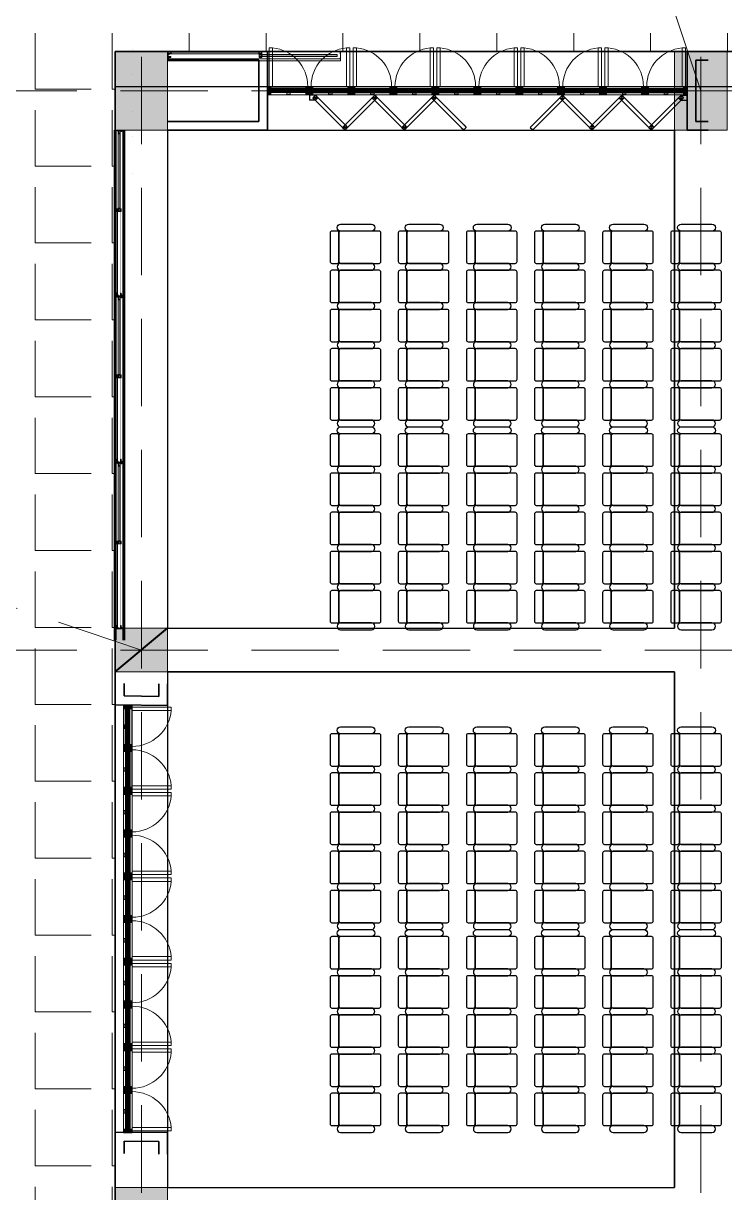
# Model space of a CAD drawing. Header units: inches. Extents: x -1373420 to 1275728, y -1279082 to 1370051.
# Drawn here: x -49394 to -48992, y 11710 to 12379 of the extents above; entities that cross this region are included whole.
import ezdxf

# ---------------------------------------------------------------- set-up
doc = ezdxf.new("R2010")
doc.units = ezdxf.units.IN
doc.header["$LTSCALE"] = 100
doc.header["$MEASUREMENT"] = 0
doc.linetypes.add('DASHED', pattern=[0.75, 0.5, -0.25])
doc.linetypes.add('DASHED2', pattern=[0.375, 0.25, -0.125])
doc.layers.add('a Walkway', color=7, linetype='Continuous', lineweight=30, true_color=0x4b2e26)
doc.layers.add('Low Wall', color=7, linetype='Continuous', lineweight=15, true_color=0x858585)
for name, color, linetype, lineweight in [('ar_ Door', 7, 'Continuous', 0), ('beam', 40, 'Continuous', 15), ('Building', 250, 'Continuous', 60), ('centerline', 250, 'DASHED', 5), ('COLUMN', 1, 'Continuous', 40), ('FURNITURE', 64, 'Continuous', 5), ('Hatch', 213, 'Continuous', 13), ('Louver', 33, 'Continuous', 40), ('WALL', 7, 'Continuous', 35), ('WINDOW', 5, 'Continuous', 5)]:
    doc.layers.add(name, color=color, linetype=linetype, lineweight=lineweight)

# ---------------------------------------------------------------- blocks, each defined once
blk = doc.blocks.new('A$C284706ac')
at = {"layer": 'COLUMN', "lineweight": 60}
h = blk.add_hatch(color=256, dxfattribs=at)
h.dxf.hatch_style = 1
h.paths.add_polyline_path([(1018.4, 1036.73), (1048.4, 1036.73), (1048.4, 1081.73), (1018.4, 1081.73)])
h.paths.add_polyline_path([(378.4, 1036.73), (408.4, 1036.73), (408.4, 1081.73), (378.4, 1081.73)])
h.paths.add_polyline_path([(698.4, 1036.73), (728.4, 1036.73), (728.4, 1081.73), (698.4, 1081.73)])
h.paths.add_polyline_path([(58.4, 1036.73), (88.4, 1036.73), (88.4, 1081.73), (58.4, 1081.73)])
h.paths.add_polyline_path([(1018.4, 726.73), (1048.4, 726.73), (1048.4, 751.73), (1018.4, 751.73)])
h.paths.add_polyline_path([(58.4, 726.73), (88.4, 726.73), (88.4, 751.73), (58.4, 751.73)])
h.paths.add_polyline_path([(58.4, 406.73), (88.4, 406.73), (88.4, 431.73), (58.4, 431.73)])
h.paths.add_polyline_path([(1018.4, 406.73), (1048.4, 406.73), (1048.4, 431.73), (1018.4, 431.73)])
h.paths.add_polyline_path([(698.4, 121.73), (728.4, 121.73), (728.4, 76.73), (698.4, 76.73)])
h.paths.add_polyline_path([(1018.4, 121.73), (1048.4, 121.73), (1048.4, 76.73), (1018.4, 76.73)])
h.paths.add_polyline_path([(378.4, 121.73), (408.4, 121.73), (408.4, 76.73), (378.4, 76.73)])
h.paths.add_polyline_path([(58.4, 121.73), (88.4, 121.73), (88.4, 76.73), (58.4, 76.73)])
blk.add_line((58.4, 726.73), (88.4, 751.73))
at = {"layer": 'beam', "lineweight": 25}
for p, q in [((58.4, 1061.73), (1048.4, 1061.73)), ((58.4, 1061.73), (58.4, 96.73)), ((88.4, 1036.73), (378.4, 1036.73)), ((88.4, 1036.73), (88.4, 751.73)), ((378.4, 1036.73), (378.4, 751.73)), ((88.4, 751.73), (378.4, 751.73)), ((88.4, 726.73), (378.4, 726.73)), ((88.4, 726.73), (88.4, 431.73)), ((378.4, 726.73), (378.4, 431.73)), ((88.4, 431.73), (378.4, 431.73))]:
    blk.add_line(p, q, dxfattribs=at)
for points in [[(58.4, 121.73), (58.4, 1036.73)], [(88.4, 1036.73), (88.4, 751.73)], [(378.4, 751.73), (378.4, 1036.73)], [(88.4, 751.73), (378.4, 751.73)], [(88.4, 726.73), (88.4, 431.73)], [(378.4, 726.73), (88.4, 726.73)], [(378.4, 431.73), (378.4, 726.73)], [(88.4, 431.73), (378.4, 431.73)]]:
    blk.add_lwpolyline(points, dxfattribs=at)
at = {"layer": 'centerline'}
for p, q in [((393.4, 1059.23), (303.65, 1327.13)), ((73.4, 1153.73), (73.4, 4.73)), ((393.4, 1153.73), (393.4, 4.73)), ((-13.6, 1059.23), (1120.4, 1059.23)), ((73.4, 739.23), (-194.5, 828.98)), ((-13.6, 739.23), (1120.4, 739.23))]:
    blk.add_line(p, q, dxfattribs=at)
for points in [[(58.4, 1036.73), (88.4, 1036.73), (88.4, 1081.73), (58.4, 1081.73)], [(378.4, 1036.73), (408.4, 1036.73), (408.4, 1081.73), (378.4, 1081.73)], [(58.4, 726.73), (88.4, 726.73), (88.4, 751.73), (58.4, 751.73)], [(58.4, 406.73), (88.4, 406.73), (88.4, 431.73), (58.4, 431.73)]]:
    blk.add_lwpolyline(points, close=True, dxfattribs=at)
blk = doc.blocks.new('A$C2b1145ed')
at = {"layer": 'Hatch', "lineweight": 5, "true_color": 0x636466}
h = blk.add_hatch(dxfattribs=at)
h.set_pattern_fill('ANSI37', color=251, scale=200)
edge = h.paths.add_edge_path()
edge.add_line((1180.79, 3147.31), (1134.38, 3216.12))
edge.add_arc((2058.41, 1846.16), 1652.46, 123.99952, 169.3844)
edge.add_line((434.23, 2150.58), (433.64, 2150.69))
edge.add_line((433.64, 2150.69), (397.53, 2154.98))
edge.add_line((397.53, 2154.98), (384.11, 2045.8))
edge.add_line((384.11, 2045.8), (130.74, 2076.76))
edge.add_arc((2058.46, 1846.12), 1941.46, 173.17707, 180)
edge.add_line((116.99, 1846.12), (405.93, 1846.12))
edge.add_line((405.93, 1846.12), (405.94, 1840.12))
edge.add_line((405.94, 1840.12), (393.94, 1840.12))
edge.add_arc((2058.46, 1846.12), 1664.53, 180.20653, 183.15329)
edge.add_line((396.45, 1754.55), (397.68, 1734.45))
edge.add_arc((2058.46, 1846.12), 1664.53, 183.84671, 186.79347)
edge.add_line((405.62, 1649.22), (417.53, 1650.68))
edge.add_line((417.53, 1650.68), (418.26, 1644.73))
edge.add_line((418.26, 1644.73), (418.25, 1644.72))
edge.add_arc((2058.46, 1846.12), 1652.53, 187, 236)
edge.add_line((1134.38, 476.11), (1180.79, 544.92))
edge.add_arc((2058.46, 1846.12), 1569.53, 124, 236, ccw=False)
at = {"layer": 'beam', "lineweight": 25}
for radius, start, end in [(2054.53, 115.83267, 236.16733), (2042.53, 115.83169, 236.16831), (1951.46, 115.78166, 180.17616), (1939.46, 115.78166, 186.82275), (1574.53, 115.78166, 236.21834), (1562.53, 115.77999, 236.22001)]:
    blk.add_arc((2058.46, 1846.12), radius, start, end, dxfattribs=at)
at = {"layer": 'WALL', "lineweight": 20}
blk.add_arc((2058.46, 1846.12), 1652.53, 124, 169.34631, dxfattribs=at)
blk = doc.blocks.new('hfhf')
at = {"layer": 'ar_ Door'}
h = blk.add_hatch(dxfattribs=at)
h.set_pattern_fill('ANSI31', color=256, scale=3)
h.paths.add_polyline_path([(-27571, -11849.78), (-27571.1, -11849.78), (-27573, -11849.78), (-27573, -11854.53), (-27571, -11854.53)])
h.paths.add_polyline_path([(-27549, -11849.77), (-27551, -11849.77), (-27551, -11854.53), (-27549, -11854.53)])
h.paths.add_polyline_path([(-27547, -11849.77), (-27549, -11849.77), (-27549, -11854.53), (-27547, -11854.53)])
h.paths.add_polyline_path([(-27525, -11849.77), (-27527, -11849.77), (-27527, -11854.53), (-27525, -11854.53)])
h = blk.add_hatch(dxfattribs=at)
h.set_pattern_fill('ANSI31', color=256, scale=3, angle=315)
h.paths.add_polyline_path([(-27551, -11851.14), (-27571, -11851.15), (-27571, -11853.15), (-27551, -11853.14)])
h.paths.add_polyline_path([(-27527, -11851.13), (-27547, -11851.14), (-27547, -11853.14), (-27527, -11853.13)])
for p, q in [((-27571, -11854.53), (-27571, -11849.78)), ((-27562, -11851.15), (-27562, -11850.15)), ((-27562, -11850.15), (-27560, -11850.15)), ((-27560, -11851.15), (-27560, -11850.15)), ((-27551, -11849.77), (-27551, -11854.53)), ((-27549, -11849.77), (-27549, -11854.53)), ((-27549, -11851.14), (-27549, -11851.14)), ((-27549, -11853.14), (-27549, -11853.14)), ((-27547, -11849.77), (-27547, -11854.53)), ((-27538, -11851.14), (-27538, -11850.14)), ((-27538, -11850.14), (-27536, -11850.14)), ((-27536, -11851.14), (-27536, -11850.14)), ((-27527, -11854.53), (-27527, -11849.78))]:
    blk.add_line(p, q, dxfattribs=at)
blk.add_lwpolyline([(-27573, -11854.53), (-27525, -11854.53), (-27525, -11849.77), (-27573, -11849.77)], close=True, dxfattribs=at)
at = {"layer": 'Louver'}
for p, q in [((-27571, -11851.15), (-27551, -11851.14)), ((-27571, -11853.15), (-27551, -11853.14)), ((-27547, -11851.14), (-27527, -11851.13)), ((-27547, -11853.14), (-27527, -11853.13))]:
    blk.add_line(p, q, dxfattribs=at)
blk = doc.blocks.new('fff')
at = {"layer": 'ar_ Door'}
h = blk.add_hatch(dxfattribs=at)
h.set_pattern_fill('ANSI31', color=256, scale=3)
h.set_pattern_definition([(45, (377.10632, -1078.94635), (-0.265165043, 0.265165043), [])])
h.paths.add_polyline_path([(-27169.89, -12928.71), (-27171.89, -12928.71), (-27171.89, -12933.47), (-27169.89, -12933.47)])
h.paths.add_polyline_path([(-27147.89, -12928.71), (-27149.89, -12928.71), (-27149.89, -12933.47), (-27147.89, -12933.47)])
h = blk.add_hatch(dxfattribs=at)
h.set_pattern_fill('ANSI31', color=256, scale=3, angle=315)
h.set_pattern_definition([(0, (377.10632, -1078.94635), (8e-17, 0.375), [])])
h.paths.add_polyline_path([(-27149.89, -12930.08), (-27169.89, -12930.09), (-27169.89, -12932.09), (-27149.89, -12932.08)])
for p, q in [((-27171.89, -12928.71), (-27171.89, -12933.47)), ((-27171.89, -12930.09), (-27171.89, -12930.09)), ((-27169.89, -12928.71), (-27169.89, -12933.47)), ((-27160.89, -12930.08), (-27160.89, -12929.08)), ((-27160.89, -12929.08), (-27158.89, -12929.08)), ((-27158.89, -12930.08), (-27158.89, -12929.08)), ((-27149.89, -12933.47), (-27149.89, -12928.72)), ((-27171.89, -12932.09), (-27171.89, -12932.09))]:
    blk.add_line(p, q, dxfattribs=at)
blk.add_lwpolyline([(-27171.89, -12933.47), (-27147.89, -12933.47), (-27147.89, -12928.71), (-27171.89, -12928.71)], dxfattribs=at)
at = {"layer": 'Louver'}
for p, q in [((-27169.89, -12930.09), (-27149.89, -12930.08)), ((-27169.89, -12932.09), (-27149.89, -12932.08))]:
    blk.add_line(p, q, dxfattribs=at)
blk = doc.blocks.new('window louvers')
at = {"layer": 'ar_ Door'}
for p, q in [((1324973.41, -492366.59), (1324971.5, -492366.59)), ((1324971.5, -492366.59), (1324971.5, -492388.59)), ((1324973.41, -492388.59), (1324973.41, -492366.59)), ((1324950.36, -492388.59), (1324950.36, -492393.35)), ((1324950.36, -492388.59), (1324951.31, -492388.59)), ((1324950.36, -492393.35), (1324952.26, -492393.35)), ((1324951.31, -492388.59), (1324951.31, -492390.49)), ((1324951.31, -492390.49), (1324952.26, -492390.49)), ((1324952.26, -492390.49), (1324952.26, -492393.35)), ((1324971.5, -492388.59), (1324973.41, -492388.59)), ((1324973.41, -492390.49), (1324972.46, -492390.49)), ((1324972.46, -492390.49), (1324972.46, -492393.35)), ((1324974.36, -492393.35), (1324972.46, -492393.35)), ((1324973.41, -492388.59), (1324973.41, -492390.49)), ((1324974.36, -492388.59), (1324973.41, -492388.59)), ((1324974.36, -492388.59), (1324974.36, -492393.35))]:
    blk.add_line(p, q, dxfattribs=at)
at = {"layer": 'ar_ Door', "linetype": 'DASHED2', "ltscale": 10}
for p, q in [((1324973.41, -492388.59), (1324951.31, -492388.59)), ((1324972.46, -492393.35), (1324952.26, -492393.35))]:
    blk.add_line(p, q, dxfattribs=at)
at = {"layer": 'ar_ Door'}
blk.add_arc((1324973.42, -492388.61), 22.11, 94.97277, 179.93467, dxfattribs=at)
blk = doc.blocks.new('FOLDING DOOR')
at = {"layer": 'FURNITURE', "lineweight": 25}
for p, q in [((1325670.76, -492930.47), (1325672.17, -492929.05)), ((1325672.17, -492931.88), (1325670.76, -492930.47)), ((1325673.59, -492930.47), (1325672.17, -492929.05)), ((1325689.14, -492948.85), (1325672.17, -492931.88)), ((1325690.56, -492947.44), (1325673.59, -492930.47)), ((1325687.73, -492947.44), (1325704.7, -492930.47)), ((1325689.14, -492948.85), (1325706.12, -492931.88)), ((1325704.7, -492930.47), (1325706.12, -492929.05)), ((1325706.12, -492931.88), (1325704.7, -492930.47)), ((1325707.53, -492930.47), (1325706.12, -492929.05)), ((1325706.12, -492931.88), (1325707.53, -492930.47)), ((1325723.09, -492948.85), (1325706.12, -492931.88)), ((1325724.5, -492947.44), (1325707.53, -492930.47)), ((1325721.67, -492947.44), (1325738.64, -492930.47)), ((1325723.09, -492948.85), (1325740.06, -492931.88)), ((1325738.64, -492930.47), (1325740.06, -492929.05)), ((1325740.06, -492931.88), (1325738.64, -492930.47)), ((1325741.47, -492930.47), (1325740.06, -492929.05)), ((1325740.06, -492931.88), (1325741.47, -492930.47)), ((1325757.03, -492948.85), (1325740.06, -492931.88)), ((1325758.44, -492947.44), (1325741.47, -492930.47)), ((1325687.73, -492947.44), (1325689.14, -492946.02)), ((1325689.14, -492948.85), (1325687.73, -492947.44)), ((1325689.14, -492948.85), (1325687.73, -492947.44)), ((1325690.56, -492947.44), (1325689.14, -492946.02)), ((1325689.14, -492948.85), (1325690.56, -492947.44)), ((1325721.67, -492947.44), (1325723.09, -492946.02)), ((1325723.09, -492948.85), (1325721.67, -492947.44)), ((1325723.09, -492948.85), (1325721.67, -492947.44)), ((1325724.5, -492947.44), (1325723.09, -492946.02)), ((1325723.09, -492948.85), (1325724.5, -492947.44)), ((1325755.61, -492947.44), (1325757.03, -492946.02)), ((1325757.03, -492948.85), (1325755.61, -492947.44)), ((1325758.44, -492947.44), (1325757.03, -492946.02)), ((1325757.03, -492946.02), (1325760.44, -492946.02)), ((1325757.03, -492948.85), (1325758.44, -492947.44)), ((1325757.03, -492948.85), (1325758.44, -492947.44)), ((1325760.44, -492948.85), (1325760.44, -492946.02)), ((1325757.03, -492948.85), (1325760.44, -492948.85))]:
    blk.add_line(p, q, dxfattribs=at)
for centre in [(1325706.12, -492930.47), (1325740.06, -492930.47), (1325689.14, -492947.44), (1325723.09, -492947.44), (1325757.03, -492947.44)]:
    blk.add_circle(centre, 0.489, dxfattribs=at)
blk = doc.blocks.new('A$C04492DD1')
for points in [[(565, 565, -1), (565, 465), (120, 465, -1), (120, 565)], [(70, 465, -0.414214), (95, 440), (95, 25, -0.414214), (70, 0), (-5, 0, -0.414214), (-30, 25), (-30, 440, -0.414214), (-5, 465)], [(545, 465), (675, 465, -0.414214), (700, 440), (700, 25, -0.414214), (675, 0), (120, 0, -0.414214), (95, 25), (95, 440, -0.414214), (120, 465)]]:
    blk.add_lwpolyline(points, format="xyb", close=True)
blk = doc.blocks.new('A$C68365294')
for points in [[(70, 100, 0.414214), (95, 125), (95, 540, 0.414214), (70, 565), (-5, 565, 0.414214), (-30, 540), (-30, 125, 0.414214), (-5, 100)], [(565, 665, -1), (565, 565), (120, 565, -1), (120, 665)], [(545, 100), (675, 100, 0.414214), (700, 125), (700, 540, 0.414214), (675, 565), (120, 565, 0.414214), (95, 540), (95, 125, 0.414214), (120, 100)], [(565, 0, 1), (565, 100), (120, 100, 1), (120, 0)]]:
    blk.add_lwpolyline(points, format="xyb", close=True)
blk = doc.blocks.new('A$C6dcdb081')
at = {"lineweight": 15}
blk.add_lwpolyline([(1242.05, 3029.15, -0.03786), (1360.22, 3060.53), (1238.32, 3320.21, 0.002823), (1226.42, 3317.09, 0.294475), (434.05, 2442.9), (712.37, 2409.25, -0.130312), (888.04, 2784.58), (888.04, 2885.63), (989.08, 2885.63, -0.08585), (1227.49, 3023.92, -0.08585)], format="xyb", dxfattribs=at)

msp = doc.modelspace()

# ---------------------------------------------------------------- hatches: boundary and pattern name
at = {"layer": 'Hatch', "true_color": 0x939598}
h = msp.add_hatch(dxfattribs=at)
h.set_pattern_fill('ANGLE', color=252, scale=160)
h.set_pattern_definition([(0, (3985.2, -11550.826), (0, 44), [32, -12]), (90, (3985.2, -11550.826), (-44, 3e-15), [32, -12])])
h.paths.add_polyline_path([(-48251.05, 12455.29), (-49441.05, 12455.29), (-49441.05, 11265.29), (-48251.05, 11265.29)])
h.paths.add_polyline_path([(-48351.05, 11357.79), (-49341.05, 11357.79), (-49341.05, 12362.79), (-48351.05, 12362.79)], flags=16)

# ---------------------------------------------------------------- linework, layer by layer
at = {"layer": 'Low Wall'}
for points in [[(-49311.05, 12362.79), (-49311.05, 12357.43), (-49212.17, 12357.43), (-49212.17, 12362.79)], [(-49341.05, 12222.68), (-49335.69, 12222.68), (-49335.69, 12317.79), (-49341.05, 12317.79)], [(-49341.05, 12127.56), (-49335.69, 12127.56), (-49335.69, 12222.68), (-49341.05, 12222.68)], [(-49341.05, 12032.45), (-49335.69, 12032.45), (-49335.69, 12127.56), (-49341.05, 12127.56)]]:
    msp.add_lwpolyline(points, close=True, dxfattribs=at)
at = {"layer": 'WALL'}
for p, q in [((-49311.05, 12362.79), (-49253.96, 12362.79)), ((-49311.05, 12357.79), (-49258.96, 12357.79)), ((-49258.96, 12357.79), (-49258.96, 12322.79)), ((-49253.96, 12362.79), (-49253.96, 12317.79)), ((-49001.93, 12362.79), (-49013.96, 12362.79)), ((-49013.96, 12362.79), (-49013.96, 12317.79)), ((-49001.93, 12357.79), (-49008.96, 12357.79)), ((-49008.96, 12357.79), (-49008.96, 12322.79)), ((-49258.96, 12322.79), (-49311.05, 12322.79)), ((-49253.96, 12317.79), (-49311.05, 12317.79)), ((-49258.96, 12322.79), (-49310.79, 12322.79)), ((-49253.96, 12317.79), (-49310.79, 12317.79)), ((-49013.96, 12317.79), (-49001.93, 12317.79)), ((-49013.96, 12317.79), (-49002.19, 12317.79)), ((-49008.96, 12322.79), (-49001.93, 12322.79)), ((-49008.96, 12322.79), (-49002.19, 12322.79)), ((-49341.05, 11988.9), (-49341.05, 12001.15)), ((-49341.05, 11988.9), (-49341.05, 12000.89)), ((-49335.96, 11993.99), (-49335.96, 12001.15)), ((-49335.96, 11993.99), (-49335.96, 12000.89)), ((-49316.14, 12000.89), (-49316.14, 11993.72)), ((-49311.05, 12000.89), (-49311.05, 11988.63)), ((-49311.05, 11988.63), (-49341.05, 11988.9)), ((-49316.14, 11993.72), (-49335.96, 11993.99)), ((-49311.05, 11744.14), (-49341.05, 11744.4)), ((-49341.05, 11744.4), (-49341.05, 11732.15)), ((-49341.05, 11744.4), (-49341.05, 11732.41)), ((-49311.05, 11731.88), (-49311.05, 11744.14)), ((-49316.14, 11739.05), (-49335.96, 11739.31)), ((-49335.96, 11739.31), (-49335.96, 11732.15)), ((-49335.96, 11739.31), (-49335.96, 11732.41)), ((-49316.14, 11731.88), (-49316.14, 11739.05))]:
    msp.add_line(p, q, dxfattribs=at)
at = {"layer": 'WALL', "lineweight": 60}
for p, q in [((-49341.05, 12025.89), (-49341.05, 12317.79)), ((-49336.05, 12025.89), (-49336.05, 12317.79))]:
    msp.add_line(p, q, dxfattribs=at)
at = {"layer": 'WALL'}
msp.add_lwpolyline([(-49341.05, 12362.79), (-48351.05, 12362.79), (-48351.05, 11357.79), (-49341.05, 11357.79)], close=True, dxfattribs=at)
msp.add_lwpolyline([(-49341.05, 12362.79), (-48351.05, 12362.79), (-48351.05, 11357.79), (-49341.05, 11357.79)], close=True, dxfattribs=at)
at = {"layer": 'WINDOW'}
for p, q in [((-49212.17, 12362.79), (-49311.05, 12362.79)), ((-49212.17, 12357.43), (-49311.05, 12357.43)), ((-49341.05, 12317.79), (-49341.05, 12222.68)), ((-49335.69, 12317.79), (-49335.69, 12222.68)), ((-49341.05, 12222.68), (-49341.05, 12127.56)), ((-49335.69, 12222.68), (-49335.69, 12127.56)), ((-49341.05, 12127.56), (-49341.05, 12032.45)), ((-49335.69, 12127.56), (-49335.69, 12032.45))]:
    msp.add_line(p, q, dxfattribs=at)
for points in [[(-49310.78, 12361.05), (-49310.78, 12359.31), (-49310.25, 12359.31), (-49310.25, 12359.04), (-49310.78, 12359.04), (-49310.78, 12358.5), (-49310.78, 12358.5), (-49310.78, 12358.5), (-49311.05, 12358.5), (-49311.05, 12362.79), (-49310.25, 12362.79), (-49310.25, 12362.53), (-49310.78, 12362.53), (-49310.78, 12361.32), (-49310.25, 12361.32), (-49310.25, 12361.05), (-49310.78, 12361.05), (-49310.78, 12359.31)], [(-49310.78, 12361.32), (-49310.78, 12362.53), (-49310.25, 12362.53), (-49310.25, 12362.79), (-49212.97, 12362.79), (-49212.97, 12362.53), (-49212.43, 12362.53), (-49212.43, 12361.32)], [(-49310.78, 12359.31), (-49310.78, 12361.05)], [(-49212.43, 12359.04), (-49212.43, 12358.5), (-49212.43, 12358.5), (-49212.43, 12358.5), (-49310.78, 12358.5), (-49310.78, 12358.5), (-49310.78, 12358.5), (-49310.78, 12359.04)], [(-49339.31, 12317.53), (-49337.57, 12317.53), (-49337.57, 12316.99), (-49337.3, 12316.99), (-49337.3, 12317.53), (-49336.76, 12317.53), (-49336.76, 12317.53), (-49336.76, 12317.53), (-49336.76, 12317.79), (-49341.05, 12317.79), (-49341.05, 12316.99), (-49340.78, 12316.99), (-49340.78, 12317.53), (-49339.58, 12317.53), (-49339.58, 12316.99), (-49339.31, 12316.99), (-49339.31, 12317.53), (-49337.57, 12317.53)], [(-49339.58, 12222.95), (-49340.78, 12222.95), (-49340.78, 12223.48), (-49341.05, 12223.48), (-49341.05, 12316.99), (-49340.78, 12316.99), (-49340.78, 12317.53), (-49339.58, 12317.53)], [(-49337.3, 12317.53), (-49336.76, 12317.53), (-49336.76, 12317.53), (-49336.76, 12317.53), (-49336.76, 12222.95), (-49336.76, 12222.95), (-49336.76, 12222.95), (-49337.3, 12222.95)], [(-49339.31, 12222.95), (-49337.57, 12222.95), (-49337.57, 12223.48), (-49337.3, 12223.48), (-49337.3, 12222.95), (-49336.76, 12222.95), (-49336.76, 12222.95), (-49336.76, 12222.95), (-49336.76, 12222.68), (-49341.05, 12222.68), (-49341.05, 12223.48), (-49340.78, 12223.48), (-49340.78, 12222.95), (-49339.58, 12222.95), (-49339.58, 12223.48), (-49339.31, 12223.48), (-49339.31, 12222.95), (-49337.57, 12222.95)], [(-49339.31, 12222.41), (-49337.57, 12222.41), (-49337.57, 12221.87), (-49337.3, 12221.87), (-49337.3, 12222.41), (-49336.76, 12222.41), (-49336.76, 12222.41), (-49336.76, 12222.41), (-49336.76, 12222.68), (-49341.05, 12222.68), (-49341.05, 12221.87), (-49340.78, 12221.87), (-49340.78, 12222.41), (-49339.58, 12222.41), (-49339.58, 12221.87), (-49339.31, 12221.87), (-49339.31, 12222.41), (-49337.57, 12222.41)], [(-49337.57, 12222.95), (-49339.31, 12222.95)], [(-49339.58, 12127.83), (-49340.78, 12127.83), (-49340.78, 12128.37), (-49341.05, 12128.37), (-49341.05, 12221.87), (-49340.78, 12221.87), (-49340.78, 12222.41), (-49339.58, 12222.41)], [(-49337.3, 12222.41), (-49336.76, 12222.41), (-49336.76, 12222.41), (-49336.76, 12222.41), (-49336.76, 12127.83), (-49336.76, 12127.83), (-49336.76, 12127.83), (-49337.3, 12127.83)], [(-49339.31, 12127.83), (-49337.57, 12127.83), (-49337.57, 12128.37), (-49337.3, 12128.37), (-49337.3, 12127.83), (-49336.76, 12127.83), (-49336.76, 12127.83), (-49336.76, 12127.83), (-49336.76, 12127.56), (-49341.05, 12127.56), (-49341.05, 12128.37), (-49340.78, 12128.37), (-49340.78, 12127.83), (-49339.58, 12127.83), (-49339.58, 12128.37), (-49339.31, 12128.37), (-49339.31, 12127.83), (-49337.57, 12127.83)], [(-49339.31, 12127.3), (-49337.57, 12127.3), (-49337.57, 12126.76), (-49337.3, 12126.76), (-49337.3, 12127.3), (-49336.76, 12127.3), (-49336.76, 12127.3), (-49336.76, 12127.3), (-49336.76, 12127.56), (-49341.05, 12127.56), (-49341.05, 12126.76), (-49340.78, 12126.76), (-49340.78, 12127.3), (-49339.58, 12127.3), (-49339.58, 12126.76), (-49339.31, 12126.76), (-49339.31, 12127.3), (-49337.57, 12127.3)], [(-49339.58, 12032.72), (-49340.78, 12032.72), (-49340.78, 12033.25), (-49341.05, 12033.25), (-49341.05, 12126.76), (-49340.78, 12126.76), (-49340.78, 12127.3), (-49339.58, 12127.3)], [(-49337.57, 12127.83), (-49339.31, 12127.83)], [(-49337.3, 12127.3), (-49336.76, 12127.3), (-49336.76, 12127.3), (-49336.76, 12127.3), (-49336.76, 12032.72), (-49336.76, 12032.72), (-49336.76, 12032.72), (-49337.3, 12032.72)], [(-49339.31, 12032.72), (-49337.57, 12032.72), (-49337.57, 12033.25), (-49337.3, 12033.25), (-49337.3, 12032.72), (-49336.76, 12032.72), (-49336.76, 12032.72), (-49336.76, 12032.72), (-49336.76, 12032.45), (-49341.05, 12032.45), (-49341.05, 12033.25), (-49340.78, 12033.25), (-49340.78, 12032.72), (-49339.58, 12032.72), (-49339.58, 12033.25), (-49339.31, 12033.25), (-49339.31, 12032.72), (-49337.57, 12032.72)], [(-49337.57, 12032.72), (-49339.31, 12032.72)]]:
    msp.add_lwpolyline(points, dxfattribs=at)
for points in [[(-49309.17, 12361.45), (-49309.17, 12362.53), (-49310.78, 12362.53), (-49310.78, 12361.45)], [(-49310.78, 12359.84), (-49310.78, 12359.63), (-49310.68, 12359.63), (-49310.68, 12359.74), (-49309.28, 12359.74), (-49309.28, 12359.63), (-49309.17, 12359.63), (-49309.17, 12359.84)], [(-49310.68, 12359.42), (-49310.68, 12359.52), (-49310.78, 12359.52), (-49310.78, 12359.31), (-49309.17, 12359.31), (-49309.17, 12359.52), (-49309.28, 12359.52), (-49309.28, 12359.42)], [(-49310.68, 12359.42), (-49310.68, 12359.74), (-49309.28, 12359.74), (-49309.28, 12359.42)], [(-49309.31, 12361.59), (-49309.31, 12362.39), (-49310.65, 12362.39), (-49310.65, 12361.59)], [(-49258.75, 12362.53), (-49258.75, 12361.45), (-49309.17, 12361.45), (-49309.17, 12362.53)], [(-49257.68, 12361.12), (-49258.48, 12361.12), (-49258.48, 12361.19), (-49258.55, 12361.19), (-49258.55, 12361.12), (-49258.75, 12361.12), (-49258.75, 12361.25), (-49258.62, 12361.25), (-49258.62, 12361.45), (-49258.75, 12361.45), (-49258.75, 12362.53), (-49257.14, 12362.53), (-49257.14, 12361.45), (-49258.22, 12361.45), (-49258.22, 12361.25), (-49257.68, 12361.25)], [(-49258.22, 12361.39), (-49257.41, 12361.39), (-49257.41, 12361.32), (-49257.34, 12361.32), (-49257.34, 12361.39), (-49257.14, 12361.39), (-49257.14, 12361.25), (-49257.28, 12361.25), (-49257.28, 12361.05), (-49257.14, 12361.05), (-49257.14, 12359.98), (-49258.75, 12359.98), (-49258.75, 12361.05), (-49257.68, 12361.05), (-49257.68, 12361.25), (-49258.22, 12361.25)], [(-49257.14, 12359.84), (-49257.14, 12359.63), (-49257.25, 12359.63), (-49257.25, 12359.74), (-49258.64, 12359.74), (-49258.64, 12359.63), (-49258.75, 12359.63), (-49258.75, 12359.84)], [(-49257.25, 12359.42), (-49257.25, 12359.52), (-49257.14, 12359.52), (-49257.14, 12359.31), (-49258.75, 12359.31), (-49258.75, 12359.52), (-49258.64, 12359.52), (-49258.64, 12359.42)], [(-49257.25, 12359.42), (-49257.25, 12359.74), (-49258.64, 12359.74), (-49258.64, 12359.42)], [(-49257.28, 12361.59), (-49257.28, 12362.39), (-49258.62, 12362.39), (-49258.62, 12361.59)], [(-49257.28, 12360.11), (-49257.28, 12360.92), (-49258.62, 12360.92), (-49258.62, 12360.11)], [(-49257.14, 12361.05), (-49257.14, 12359.98), (-49214.04, 12359.98), (-49214.04, 12361.05)], [(-49338.24, 12315.92), (-49339.31, 12315.92), (-49339.31, 12317.53), (-49338.24, 12317.53)], [(-49338.37, 12316.05), (-49339.17, 12316.05), (-49339.17, 12317.39), (-49338.37, 12317.39)], [(-49339.31, 12272.82), (-49338.24, 12272.82), (-49338.24, 12315.92), (-49339.31, 12315.92)], [(-49339.38, 12272.28), (-49339.38, 12271.48), (-49339.44, 12271.48), (-49339.44, 12271.41), (-49339.38, 12271.41), (-49339.38, 12271.21), (-49339.51, 12271.21), (-49339.51, 12271.34), (-49339.71, 12271.34), (-49339.71, 12271.21), (-49340.78, 12271.21), (-49340.78, 12272.82), (-49339.71, 12272.82), (-49339.71, 12271.74), (-49339.51, 12271.74), (-49339.51, 12272.28)], [(-49340.78, 12271.21), (-49339.71, 12271.21), (-49339.71, 12224.56), (-49340.78, 12224.56)], [(-49339.84, 12272.68), (-49340.65, 12272.68), (-49340.65, 12271.34), (-49339.84, 12271.34)], [(-49339.64, 12271.74), (-49339.64, 12272.55), (-49339.58, 12272.55), (-49339.58, 12272.62), (-49339.64, 12272.62), (-49339.64, 12272.82), (-49339.51, 12272.82), (-49339.51, 12272.68), (-49339.31, 12272.68), (-49339.31, 12272.82), (-49338.24, 12272.82), (-49338.24, 12271.21), (-49339.31, 12271.21), (-49339.31, 12272.28), (-49339.51, 12272.28), (-49339.51, 12271.74)], [(-49338.37, 12272.68), (-49339.17, 12272.68), (-49339.17, 12271.34), (-49338.37, 12271.34)], [(-49338.1, 12272.82), (-49337.89, 12272.82), (-49337.89, 12272.71), (-49337.99, 12272.71), (-49337.99, 12271.32), (-49337.89, 12271.32), (-49337.89, 12271.21), (-49338.1, 12271.21)], [(-49337.67, 12272.71), (-49337.99, 12272.71), (-49337.99, 12271.32), (-49337.67, 12271.32)], [(-49337.67, 12272.71), (-49337.78, 12272.71), (-49337.78, 12272.82), (-49337.57, 12272.82), (-49337.57, 12271.21), (-49337.78, 12271.21), (-49337.78, 12271.32), (-49337.67, 12271.32)], [(-49339.71, 12224.56), (-49340.78, 12224.56), (-49340.78, 12222.95), (-49339.71, 12222.95)], [(-49339.84, 12224.42), (-49340.65, 12224.42), (-49340.65, 12223.08), (-49339.84, 12223.08)], [(-49338.1, 12222.95), (-49337.89, 12222.95), (-49337.89, 12223.05), (-49337.99, 12223.05), (-49337.99, 12224.45), (-49337.89, 12224.45), (-49337.89, 12224.56), (-49338.1, 12224.56)], [(-49337.67, 12223.05), (-49337.99, 12223.05), (-49337.99, 12224.45), (-49337.67, 12224.45)], [(-49337.67, 12223.05), (-49337.78, 12223.05), (-49337.78, 12222.95), (-49337.57, 12222.95), (-49337.57, 12224.56), (-49337.78, 12224.56), (-49337.78, 12224.45), (-49337.67, 12224.45)], [(-49338.24, 12220.8), (-49339.31, 12220.8), (-49339.31, 12222.41), (-49338.24, 12222.41)], [(-49339.31, 12177.7), (-49338.24, 12177.7), (-49338.24, 12220.8), (-49339.31, 12220.8)], [(-49338.37, 12220.94), (-49339.17, 12220.94), (-49339.17, 12222.28), (-49338.37, 12222.28)], [(-49339.38, 12177.17), (-49339.38, 12176.36), (-49339.44, 12176.36), (-49339.44, 12176.29), (-49339.38, 12176.29), (-49339.38, 12176.09), (-49339.51, 12176.09), (-49339.51, 12176.23), (-49339.71, 12176.23), (-49339.71, 12176.09), (-49340.78, 12176.09), (-49340.78, 12177.7), (-49339.71, 12177.7), (-49339.71, 12176.63), (-49339.51, 12176.63), (-49339.51, 12177.17)], [(-49340.78, 12176.09), (-49339.71, 12176.09), (-49339.71, 12129.44), (-49340.78, 12129.44)], [(-49339.84, 12177.57), (-49340.65, 12177.57), (-49340.65, 12176.23), (-49339.84, 12176.23)], [(-49339.64, 12176.63), (-49339.64, 12177.43), (-49339.58, 12177.43), (-49339.58, 12177.5), (-49339.64, 12177.5), (-49339.64, 12177.7), (-49339.51, 12177.7), (-49339.51, 12177.57), (-49339.31, 12177.57), (-49339.31, 12177.7), (-49338.24, 12177.7), (-49338.24, 12176.09), (-49339.31, 12176.09), (-49339.31, 12177.17), (-49339.51, 12177.17), (-49339.51, 12176.63)], [(-49338.37, 12177.57), (-49339.17, 12177.57), (-49339.17, 12176.23), (-49338.37, 12176.23)], [(-49338.1, 12177.7), (-49337.89, 12177.7), (-49337.89, 12177.6), (-49337.99, 12177.6), (-49337.99, 12176.2), (-49337.89, 12176.2), (-49337.89, 12176.09), (-49338.1, 12176.09)], [(-49337.67, 12177.6), (-49337.99, 12177.6), (-49337.99, 12176.2), (-49337.67, 12176.2)], [(-49337.67, 12177.6), (-49337.78, 12177.6), (-49337.78, 12177.7), (-49337.57, 12177.7), (-49337.57, 12176.09), (-49337.78, 12176.09), (-49337.78, 12176.2), (-49337.67, 12176.2)], [(-49339.71, 12129.44), (-49340.78, 12129.44), (-49340.78, 12127.83), (-49339.71, 12127.83)], [(-49339.84, 12129.31), (-49340.65, 12129.31), (-49340.65, 12127.97), (-49339.84, 12127.97)], [(-49338.1, 12127.83), (-49337.89, 12127.83), (-49337.89, 12127.94), (-49337.99, 12127.94), (-49337.99, 12129.33), (-49337.89, 12129.33), (-49337.89, 12129.44), (-49338.1, 12129.44)], [(-49337.67, 12127.94), (-49337.99, 12127.94), (-49337.99, 12129.33), (-49337.67, 12129.33)], [(-49337.67, 12127.94), (-49337.78, 12127.94), (-49337.78, 12127.83), (-49337.57, 12127.83), (-49337.57, 12129.44), (-49337.78, 12129.44), (-49337.78, 12129.33), (-49337.67, 12129.33)], [(-49338.24, 12125.69), (-49339.31, 12125.69), (-49339.31, 12127.3), (-49338.24, 12127.3)], [(-49339.31, 12082.59), (-49338.24, 12082.59), (-49338.24, 12125.69), (-49339.31, 12125.69)], [(-49338.37, 12125.82), (-49339.17, 12125.82), (-49339.17, 12127.16), (-49338.37, 12127.16)], [(-49339.38, 12082.05), (-49339.38, 12081.25), (-49339.44, 12081.25), (-49339.44, 12081.18), (-49339.38, 12081.18), (-49339.38, 12080.98), (-49339.51, 12080.98), (-49339.51, 12081.11), (-49339.71, 12081.11), (-49339.71, 12080.98), (-49340.78, 12080.98), (-49340.78, 12082.59), (-49339.71, 12082.59), (-49339.71, 12081.52), (-49339.51, 12081.52), (-49339.51, 12082.05)], [(-49339.84, 12082.45), (-49340.65, 12082.45), (-49340.65, 12081.11), (-49339.84, 12081.11)], [(-49339.64, 12081.52), (-49339.64, 12082.32), (-49339.58, 12082.32), (-49339.58, 12082.39), (-49339.64, 12082.39), (-49339.64, 12082.59), (-49339.51, 12082.59), (-49339.51, 12082.45), (-49339.31, 12082.45), (-49339.31, 12082.59), (-49338.24, 12082.59), (-49338.24, 12080.98), (-49339.31, 12080.98), (-49339.31, 12082.05), (-49339.51, 12082.05), (-49339.51, 12081.52)], [(-49338.37, 12082.45), (-49339.17, 12082.45), (-49339.17, 12081.11), (-49338.37, 12081.11)], [(-49338.1, 12082.59), (-49337.89, 12082.59), (-49337.89, 12082.48), (-49337.99, 12082.48), (-49337.99, 12081.09), (-49337.89, 12081.09), (-49337.89, 12080.98), (-49338.1, 12080.98)], [(-49337.67, 12082.48), (-49337.99, 12082.48), (-49337.99, 12081.09), (-49337.67, 12081.09)], [(-49337.67, 12082.48), (-49337.78, 12082.48), (-49337.78, 12082.59), (-49337.57, 12082.59), (-49337.57, 12080.98), (-49337.78, 12080.98), (-49337.78, 12081.09), (-49337.67, 12081.09)], [(-49340.78, 12080.98), (-49339.71, 12080.98), (-49339.71, 12034.33), (-49340.78, 12034.33)], [(-49339.71, 12034.33), (-49340.78, 12034.33), (-49340.78, 12032.72), (-49339.71, 12032.72)], [(-49339.84, 12034.19), (-49340.65, 12034.19), (-49340.65, 12032.85), (-49339.84, 12032.85)], [(-49338.1, 12032.72), (-49337.89, 12032.72), (-49337.89, 12032.83), (-49337.99, 12032.83), (-49337.99, 12034.22), (-49337.89, 12034.22), (-49337.89, 12034.33), (-49338.1, 12034.33)], [(-49337.67, 12032.83), (-49337.99, 12032.83), (-49337.99, 12034.22), (-49337.67, 12034.22)], [(-49337.67, 12032.83), (-49337.78, 12032.83), (-49337.78, 12032.72), (-49337.57, 12032.72), (-49337.57, 12034.33), (-49337.78, 12034.33), (-49337.78, 12034.22), (-49337.67, 12034.22)]]:
    msp.add_lwpolyline(points, close=True, dxfattribs=at)
for points, const_width in [([(-49309.28, 12359.58), (-49258.64, 12359.58)], 0.107), ([(-49309.17, 12361.99), (-49258.75, 12361.99)], 0.134), ([(-49214.04, 12360.51), (-49257.14, 12360.51)], 0.134), ([(-49338.77, 12315.92), (-49338.77, 12272.82)], 0.134), ([(-49340.25, 12224.56), (-49340.25, 12271.21)], 0.134), ([(-49337.83, 12224.45), (-49337.83, 12271.32)], 0.107), ([(-49338.77, 12220.8), (-49338.77, 12177.7)], 0.134), ([(-49340.25, 12129.44), (-49340.25, 12176.09)], 0.134), ([(-49337.83, 12129.33), (-49337.83, 12176.2)], 0.107), ([(-49338.77, 12125.69), (-49338.77, 12082.59)], 0.134), ([(-49340.25, 12034.33), (-49340.25, 12080.98)], 0.134), ([(-49337.83, 12034.22), (-49337.83, 12081.09)], 0.107)]:
    msp.add_lwpolyline(points, dxfattribs=dict(at, const_width=const_width))
for points in [[(-49308.97, 12362.06), (-49308.97, 12362.1, 0.232478), (-49308.98, 12362.12), (-49309.17, 12362.27), (-49309.17, 12362.06)], [(-49308.97, 12361.92), (-49308.97, 12361.88, -0.232478), (-49308.98, 12361.86), (-49309.17, 12361.71), (-49309.17, 12361.92)], [(-49308.99, 12362.07), (-49308.99, 12362.1, 0.232478), (-49308.99, 12362.11), (-49309.16, 12362.24), (-49309.16, 12362.07)], [(-49308.99, 12361.91), (-49308.99, 12361.88, -0.232478), (-49308.99, 12361.87), (-49309.16, 12361.74), (-49309.16, 12361.91)], [(-49258.96, 12362.06), (-49258.96, 12362.1, -0.232478), (-49258.95, 12362.12), (-49258.75, 12362.27), (-49258.75, 12362.06)], [(-49258.96, 12361.92), (-49258.96, 12361.88, 0.232478), (-49258.95, 12361.86), (-49258.75, 12361.71), (-49258.75, 12361.92)], [(-49258.94, 12362.07), (-49258.94, 12362.1, -0.232478), (-49258.94, 12362.11), (-49258.77, 12362.24), (-49258.77, 12362.07)], [(-49258.94, 12361.91), (-49258.94, 12361.88, 0.232478), (-49258.94, 12361.87), (-49258.77, 12361.74), (-49258.77, 12361.91)], [(-49256.94, 12360.58), (-49256.94, 12360.62, 0.232478), (-49256.95, 12360.65), (-49257.14, 12360.8), (-49257.14, 12360.58)], [(-49256.94, 12360.45), (-49256.94, 12360.41, -0.232478), (-49256.95, 12360.38), (-49257.14, 12360.23), (-49257.14, 12360.45)], [(-49256.95, 12360.6), (-49256.95, 12360.62, 0.232478), (-49256.96, 12360.63), (-49257.13, 12360.76), (-49257.13, 12360.6)], [(-49256.95, 12360.43), (-49256.95, 12360.41, -0.232478), (-49256.96, 12360.4), (-49257.13, 12360.27), (-49257.13, 12360.43)], [(-49338.84, 12315.71), (-49338.88, 12315.71, -0.232478), (-49338.9, 12315.72), (-49339.05, 12315.92), (-49338.84, 12315.92)], [(-49338.86, 12315.73), (-49338.88, 12315.73, -0.232478), (-49338.89, 12315.73), (-49339.02, 12315.9), (-49338.86, 12315.9)], [(-49338.71, 12315.71), (-49338.66, 12315.71, 0.232478), (-49338.64, 12315.72), (-49338.49, 12315.92), (-49338.71, 12315.92)], [(-49338.69, 12315.73), (-49338.66, 12315.73, 0.232478), (-49338.65, 12315.73), (-49338.52, 12315.9), (-49338.69, 12315.9)], [(-49340.31, 12271), (-49340.35, 12271, -0.232478), (-49340.38, 12271.01), (-49340.53, 12271.21), (-49340.31, 12271.21)], [(-49340.33, 12271.02), (-49340.35, 12271.02, -0.232478), (-49340.37, 12271.02), (-49340.49, 12271.19), (-49340.33, 12271.19)], [(-49340.18, 12271), (-49340.14, 12271, 0.232478), (-49340.11, 12271.01), (-49339.97, 12271.21), (-49340.18, 12271.21)], [(-49340.16, 12271.02), (-49340.14, 12271.02, 0.232478), (-49340.13, 12271.02), (-49340, 12271.19), (-49340.16, 12271.19)], [(-49338.84, 12273.02), (-49338.88, 12273.02, 0.232478), (-49338.9, 12273.01), (-49339.05, 12272.82), (-49338.84, 12272.82)], [(-49338.86, 12273.01), (-49338.88, 12273.01, 0.232478), (-49338.89, 12273), (-49339.02, 12272.83), (-49338.86, 12272.83)], [(-49338.71, 12273.02), (-49338.66, 12273.02, -0.232478), (-49338.64, 12273.01), (-49338.49, 12272.82), (-49338.71, 12272.82)], [(-49338.69, 12273.01), (-49338.66, 12273.01, -0.232478), (-49338.65, 12273), (-49338.52, 12272.83), (-49338.69, 12272.83)], [(-49340.31, 12224.76), (-49340.35, 12224.76, 0.232478), (-49340.38, 12224.75), (-49340.53, 12224.56), (-49340.31, 12224.56)], [(-49340.33, 12224.75), (-49340.35, 12224.75, 0.232478), (-49340.37, 12224.74), (-49340.49, 12224.57), (-49340.33, 12224.57)], [(-49340.18, 12224.76), (-49340.14, 12224.76, -0.232478), (-49340.11, 12224.75), (-49339.97, 12224.56), (-49340.18, 12224.56)], [(-49340.16, 12224.75), (-49340.14, 12224.75, -0.232478), (-49340.13, 12224.74), (-49340, 12224.57), (-49340.16, 12224.57)], [(-49338.84, 12220.6), (-49338.88, 12220.6, -0.232478), (-49338.9, 12220.61), (-49339.05, 12220.8), (-49338.84, 12220.8)], [(-49338.86, 12220.61), (-49338.88, 12220.61, -0.232478), (-49338.89, 12220.62), (-49339.02, 12220.79), (-49338.86, 12220.79)], [(-49338.71, 12220.6), (-49338.66, 12220.6, 0.232478), (-49338.64, 12220.61), (-49338.49, 12220.8), (-49338.71, 12220.8)], [(-49338.69, 12220.61), (-49338.66, 12220.61, 0.232478), (-49338.65, 12220.62), (-49338.52, 12220.79), (-49338.69, 12220.79)], [(-49340.31, 12175.89), (-49340.35, 12175.89, -0.232478), (-49340.38, 12175.9), (-49340.53, 12176.09), (-49340.31, 12176.09)], [(-49340.33, 12175.9), (-49340.35, 12175.9, -0.232478), (-49340.37, 12175.91), (-49340.49, 12176.08), (-49340.33, 12176.08)], [(-49340.18, 12175.89), (-49340.14, 12175.89, 0.232478), (-49340.11, 12175.9), (-49339.97, 12176.09), (-49340.18, 12176.09)], [(-49340.16, 12175.9), (-49340.14, 12175.9, 0.232478), (-49340.13, 12175.91), (-49340, 12176.08), (-49340.16, 12176.08)], [(-49338.84, 12177.91), (-49338.88, 12177.91, 0.232478), (-49338.9, 12177.9), (-49339.05, 12177.7), (-49338.84, 12177.7)], [(-49338.86, 12177.89), (-49338.88, 12177.89, 0.232478), (-49338.89, 12177.89), (-49339.02, 12177.72), (-49338.86, 12177.72)], [(-49338.71, 12177.91), (-49338.66, 12177.91, -0.232478), (-49338.64, 12177.9), (-49338.49, 12177.7), (-49338.71, 12177.7)], [(-49338.69, 12177.89), (-49338.66, 12177.89, -0.232478), (-49338.65, 12177.89), (-49338.52, 12177.72), (-49338.69, 12177.72)], [(-49340.31, 12129.65), (-49340.35, 12129.65, 0.232478), (-49340.38, 12129.64), (-49340.53, 12129.44), (-49340.31, 12129.44)], [(-49340.33, 12129.63), (-49340.35, 12129.63, 0.232478), (-49340.37, 12129.63), (-49340.49, 12129.46), (-49340.33, 12129.46)], [(-49340.18, 12129.65), (-49340.14, 12129.65, -0.232478), (-49340.11, 12129.64), (-49339.97, 12129.44), (-49340.18, 12129.44)], [(-49340.16, 12129.63), (-49340.14, 12129.63, -0.232478), (-49340.13, 12129.63), (-49340, 12129.46), (-49340.16, 12129.46)], [(-49338.84, 12125.48), (-49338.88, 12125.48, -0.232478), (-49338.9, 12125.49), (-49339.05, 12125.69), (-49338.84, 12125.69)], [(-49338.86, 12125.5), (-49338.88, 12125.5, -0.232478), (-49338.89, 12125.5), (-49339.02, 12125.67), (-49338.86, 12125.67)], [(-49338.71, 12125.48), (-49338.66, 12125.48, 0.232478), (-49338.64, 12125.49), (-49338.49, 12125.69), (-49338.71, 12125.69)], [(-49338.69, 12125.5), (-49338.66, 12125.5, 0.232478), (-49338.65, 12125.5), (-49338.52, 12125.67), (-49338.69, 12125.67)], [(-49338.84, 12082.79), (-49338.88, 12082.79, 0.232478), (-49338.9, 12082.78), (-49339.05, 12082.59), (-49338.84, 12082.59)], [(-49338.86, 12082.78), (-49338.88, 12082.78, 0.232478), (-49338.89, 12082.77), (-49339.02, 12082.6), (-49338.86, 12082.6)], [(-49338.71, 12082.79), (-49338.66, 12082.79, -0.232478), (-49338.64, 12082.78), (-49338.49, 12082.59), (-49338.71, 12082.59)], [(-49338.69, 12082.78), (-49338.66, 12082.78, -0.232478), (-49338.65, 12082.77), (-49338.52, 12082.6), (-49338.69, 12082.6)], [(-49340.31, 12080.77), (-49340.35, 12080.77, -0.232478), (-49340.38, 12080.78), (-49340.53, 12080.98), (-49340.31, 12080.98)], [(-49340.33, 12080.79), (-49340.35, 12080.79, -0.232478), (-49340.37, 12080.8), (-49340.49, 12080.96), (-49340.33, 12080.96)], [(-49340.18, 12080.77), (-49340.14, 12080.77, 0.232478), (-49340.11, 12080.78), (-49339.97, 12080.98), (-49340.18, 12080.98)], [(-49340.16, 12080.79), (-49340.14, 12080.79, 0.232478), (-49340.13, 12080.8), (-49340, 12080.96), (-49340.16, 12080.96)], [(-49340.31, 12034.53), (-49340.35, 12034.53, 0.232478), (-49340.38, 12034.52), (-49340.53, 12034.33), (-49340.31, 12034.33)], [(-49340.33, 12034.52), (-49340.35, 12034.52, 0.232478), (-49340.37, 12034.51), (-49340.49, 12034.34), (-49340.33, 12034.34)], [(-49340.18, 12034.53), (-49340.14, 12034.53, -0.232478), (-49340.11, 12034.52), (-49339.97, 12034.33), (-49340.18, 12034.33)], [(-49340.16, 12034.52), (-49340.14, 12034.52, -0.232478), (-49340.13, 12034.51), (-49340, 12034.34), (-49340.16, 12034.34)]]:
    msp.add_lwpolyline(points, format="xyb", close=True, dxfattribs=at)

# ---------------------------------------------------------------- block references
msp.add_blockref('A$C6dcdb081', (-50354.09, 9594.67))
at = {"layer": 'a Walkway', "xscale": 0.039669421487603, "yscale": 0.039669421487603, "zscale": 0.039669421487603}
for p in [(-49216.87, 12237.56), (-49177.91, 12237.56), (-49138.96, 12237.56), (-49100, 12237.56), (-49061.04, 12237.56), (-49022.09, 12237.56), (-49216.87, 12121.52), (-49177.91, 12121.52), (-49138.96, 12121.52), (-49100, 12121.52), (-49061.04, 12121.52), (-49022.09, 12121.52), (-49216.87, 11949.95), (-49177.91, 11949.95), (-49138.96, 11949.95), (-49100, 11949.95), (-49061.04, 11949.95), (-49022.09, 11949.95), (-49216.87, 11833.91), (-49177.91, 11833.91), (-49138.96, 11833.91), (-49100, 11833.91), (-49061.04, 11833.91), (-49022.09, 11833.91)]:
    msp.add_blockref('A$C68365294', p, dxfattribs=at)
at = {"layer": 'a Walkway', "xscale": -0.039669421487603, "yscale": 0.039669421487603, "zscale": 0.039669421487603, "rotation": 180}
for p in [(-49216.87, 12237.56), (-49177.91, 12237.56), (-49138.96, 12237.56), (-49100, 12237.56), (-49061.04, 12237.56), (-49022.09, 12237.56), (-49216.87, 12215.14), (-49177.91, 12215.14), (-49138.96, 12215.14), (-49100, 12215.14), (-49061.04, 12215.14), (-49022.09, 12215.14), (-49216.87, 12192.73), (-49177.91, 12192.73), (-49138.96, 12192.73), (-49100, 12192.73), (-49061.04, 12192.73), (-49022.09, 12192.73), (-49216.87, 12170.32), (-49177.91, 12170.32), (-49138.96, 12170.32), (-49100, 12170.32), (-49061.04, 12170.32), (-49022.09, 12170.32), (-49216.87, 12121.52), (-49177.91, 12121.52), (-49138.96, 12121.52), (-49100, 12121.52), (-49061.04, 12121.52), (-49022.09, 12121.52), (-49216.87, 12099.11), (-49177.91, 12099.11), (-49138.96, 12099.11), (-49100, 12099.11), (-49061.04, 12099.11), (-49022.09, 12099.11), (-49216.87, 12076.7), (-49177.91, 12076.7), (-49138.96, 12076.7), (-49100, 12076.7), (-49061.04, 12076.7), (-49022.09, 12076.7), (-49216.87, 12054.28), (-49177.91, 12054.28), (-49138.96, 12054.28), (-49100, 12054.28), (-49061.04, 12054.28), (-49022.09, 12054.28), (-49216.87, 11949.95), (-49177.91, 11949.95), (-49138.96, 11949.95), (-49100, 11949.95), (-49061.04, 11949.95), (-49022.09, 11949.95), (-49216.87, 11927.53), (-49177.91, 11927.53), (-49138.96, 11927.53), (-49100, 11927.53), (-49061.04, 11927.53), (-49022.09, 11927.53), (-49216.87, 11905.12), (-49177.91, 11905.12), (-49138.96, 11905.12), (-49100, 11905.12), (-49061.04, 11905.12), (-49022.09, 11905.12), (-49216.87, 11882.71), (-49177.91, 11882.71), (-49138.96, 11882.71), (-49100, 11882.71), (-49061.04, 11882.71), (-49022.09, 11882.71), (-49216.87, 11833.91), (-49177.91, 11833.91), (-49138.96, 11833.91), (-49100, 11833.91), (-49061.04, 11833.91), (-49022.09, 11833.91), (-49216.87, 11811.5), (-49177.91, 11811.5), (-49138.96, 11811.5), (-49100, 11811.5), (-49061.04, 11811.5), (-49022.09, 11811.5), (-49216.87, 11789.09), (-49177.91, 11789.09), (-49138.96, 11789.09), (-49100, 11789.09), (-49061.04, 11789.09), (-49022.09, 11789.09), (-49216.87, 11766.67), (-49177.91, 11766.67), (-49138.96, 11766.67), (-49100, 11766.67), (-49061.04, 11766.67), (-49022.09, 11766.67)]:
    msp.add_blockref('A$C04492DD1', p, dxfattribs=at)
at = {"layer": 'ar_ Door', "lineweight": 25, "xscale": -1}
for p in [(1275720.4, 504731.38), (1275768.4, 504731.38), (1275816.4, 504731.38), (1275864.4, 504731.38), (1275912.4, 504731.38)]:
    msp.add_blockref('window louvers', p, dxfattribs=at)
at = {"layer": 'ar_ Door', "lineweight": 25}
for p in [(-1374180.32, 504731.38), (-1374132.32, 504731.38), (-1374084.32, 504731.38), (-1374036.32, 504731.38), (-1373988.32, 504731.38)]:
    msp.add_blockref('window louvers', p, dxfattribs=at)
at = {"layer": 'ar_ Door', "rotation": 180}
msp.add_blockref('fff', (-76401.85, -590.68), dxfattribs=at)
at = {"layer": 'ar_ Door', "xscale": -1, "rotation": 180}
for name, p in [('fff', (-22058.07, -590.68)), ('hfhf', (-21632.96, 488.27)), ('hfhf', (-21584.96, 488.27)), ('hfhf', (-21536.96, 488.27)), ('hfhf', (-21488.96, 488.27))]:
    msp.add_blockref(name, p, dxfattribs=at)
at = {"layer": 'ar_ Door', "yscale": 1.01870567014731, "zscale": 1.01870567014731}
for name, p, xscale, rotation in [('fff', (-62506.83, 39644.34), 1.01870567014731, 90.00000000002295), ('fff', (-62506.83, -15715.98), -1.01870567014731, 90.00000000002285), ('hfhf', (-61407.7, -16149.04), -1.01870567014731, 90.00000000002285), ('hfhf', (-61407.7, -16197.94), -1.01870567014731, 90.00000000002285), ('hfhf', (-61407.7, -16246.83), -1.01870567014731, 90.00000000002285), ('hfhf', (-61407.7, -16295.73), -1.01870567014731, 90.00000000002285)]:
    msp.add_blockref(name, p, dxfattribs=dict(at, xscale=xscale, rotation=rotation))
at = {"layer": 'ar_ Door', "lineweight": 25, "yscale": 1.01870567014731, "zscale": 1.01870567014731, "rotation": 270.0000000000229}
for p, xscale in [((452267.62, -1337770.26), -1.01870567014731), ((452267.62, 1361698.62), 1.01870567014731), ((452267.62, -1337819.16), -1.01870567014731), ((452267.62, 1361649.73), 1.01870567014731), ((452267.62, -1337868.06), -1.01870567014731), ((452267.62, 1361600.83), 1.01870567014731), ((452267.62, -1337916.96), -1.01870567014731), ((452267.62, 1361551.93), 1.01870567014731), ((452267.62, -1337965.86), -1.01870567014731), ((452267.62, 1361503.03), 1.01870567014731)]:
    msp.add_blockref('window louvers', p, dxfattribs=dict(at, xscale=xscale))
at = {"layer": 'Building', "lineweight": 60}
msp.add_blockref('A$C2b1145ed', (-50512.06, 10014.18), dxfattribs=at)
at = {"layer": 'COLUMN', "lineweight": 60}
msp.add_blockref('A$C284706ac', (-49399.45, 11281.06), dxfattribs=at)
msp.add_blockref('A$C284706ac', (-49399.45, 11281.06), dxfattribs=at)
at = {"layer": 'FURNITURE', "lineweight": 25, "rotation": 180}
msp.add_blockref('FOLDING DOOR', (1276530.52, -480611.16), dxfattribs=at)
at = {"layer": 'FURNITURE', "lineweight": 25, "xscale": -1, "rotation": 180}
msp.add_blockref('FOLDING DOOR', (-1374774.41, -480611.16), dxfattribs=at)

doc.saveas('drawing.dxf')
